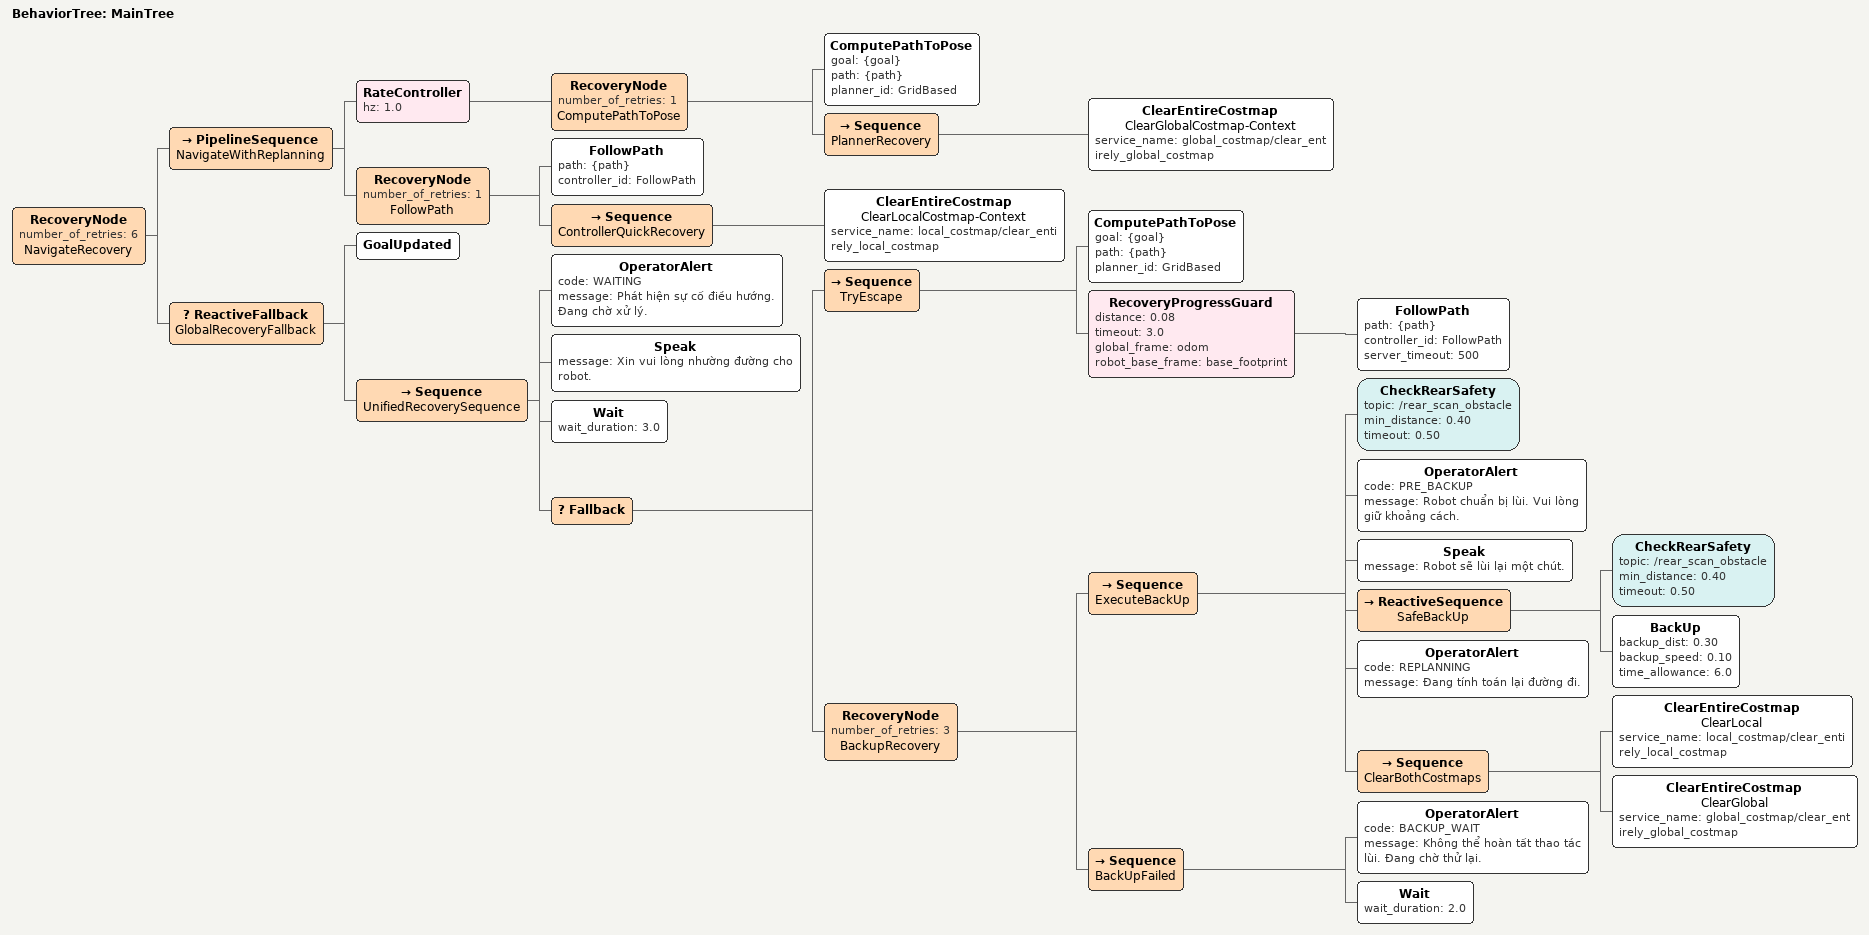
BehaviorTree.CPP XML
<root main_tree_to_execute="MainTree">
  <BehaviorTree ID="MainTree">
    <RecoveryNode number_of_retries="6" name="NavigateRecovery">

      <!-- Nhánh di chuyển chính (Replanning + FollowPath) -->
      <PipelineSequence name="NavigateWithReplanning">
        <RateController hz="1.0">
          <RecoveryNode number_of_retries="1" name="ComputePathToPose">
            <ComputePathToPose goal="{goal}" path="{path}" planner_id="GridBased"/>
            <Sequence name="PlannerRecovery">
              <ClearEntireCostmap name="ClearGlobalCostmap-Context" service_name="global_costmap/clear_entirely_global_costmap"/>
            </Sequence>
          </RecoveryNode>
        </RateController>

        <RecoveryNode number_of_retries="1" name="FollowPath">
          <FollowPath path="{path}" controller_id="FollowPath"/>
          <Sequence name="ControllerQuickRecovery">
            <ClearEntireCostmap name="ClearLocalCostmap-Context" service_name="local_costmap/clear_entirely_local_costmap"/>
          </Sequence>
        </RecoveryNode>
      </PipelineSequence>

      <!-- Nhánh Recovery Toàn cục (Chạy khi PipelineSequence thất bại) -->
      <!-- Đặt ở đây để không bị gián đoạn bởi Planner -->
      <ReactiveFallback name="GlobalRecoveryFallback">
        <GoalUpdated/>

        <Sequence name="UnifiedRecoverySequence">
          <!-- Bước 1: Thông báo sự cố và chờ đợi -->
          <OperatorAlert code="WAITING" message="Phát hiện sự cố điều hướng. Đang chờ xử lý."/>
          <Speak message="Xin vui lòng nhường đường cho robot."/>
          <Wait wait_duration="3.0"/>

          <Fallback>
            <!-- Thử chạy tới một khoảng ngắn để thoát kẹt -->
            <Sequence name="TryEscape">
              <ComputePathToPose goal="{goal}" path="{path}" planner_id="GridBased"/>
              <RecoveryProgressGuard distance="0.08" timeout="3.0" global_frame="odom" robot_base_frame="base_footprint">
                <FollowPath path="{path}" controller_id="FollowPath" server_timeout="500"/>
              </RecoveryProgressGuard>
            </Sequence>

            <!-- Bước 3: Nếu không thoát được, chuẩn bị lùi -->
            <RecoveryNode number_of_retries="3" name="BackupRecovery">
              <!-- Nhánh thực hiện lùi -->
              <Sequence name="ExecuteBackUp">
                <!-- Bước 4: Kiểm tra an toàn trước khi thông báo -->
                <CheckRearSafety topic="/rear_scan_obstacle" min_distance="0.40" timeout="0.50"/>

                <OperatorAlert code="PRE_BACKUP" message="Robot chuẩn bị lùi. Vui lòng giữ khoảng cách."/>
                <Speak message="Robot sẽ lùi lại một chút."/>

                <!-- Bước 5: Thực hiện lùi và giám sát liên tục -->
                <ReactiveSequence name="SafeBackUp">
                  <CheckRearSafety topic="/rear_scan_obstacle" min_distance="0.40" timeout="0.50"/>
                  <!-- Không xóa local costmap ở đây để BackUp vẫn còn dữ liệu vật cản tổng thể -->
                  <BackUp backup_dist="0.30" backup_speed="0.10" time_allowance="6.0"/>
                </ReactiveSequence>

                <!-- Hoàn thành lùi an toàn, dọn dẹp để thử lập kế hoạch lại -->
                <OperatorAlert code="REPLANNING" message="Đang tính toán lại đường đi."/>
                <Sequence name="ClearBothCostmaps">
                  <ClearEntireCostmap name="ClearLocal" service_name="local_costmap/clear_entirely_local_costmap"/>
                  <ClearEntireCostmap name="ClearGlobal" service_name="global_costmap/clear_entirely_global_costmap"/>
                </Sequence>
              </Sequence>

              <!-- Nhánh thất bại (không đủ an toàn hoặc quá trình lùi gặp lỗi) -->
              <Sequence name="BackUpFailed">
                <OperatorAlert code="BACKUP_WAIT" message="Không thể hoàn tất thao tác lùi. Đang chờ thử lại."/>
                <Wait wait_duration="2.0"/>
              </Sequence>
            </RecoveryNode>
          </Fallback>
        </Sequence>
      </ReactiveFallback>

    </RecoveryNode>
  </BehaviorTree>
</root>
